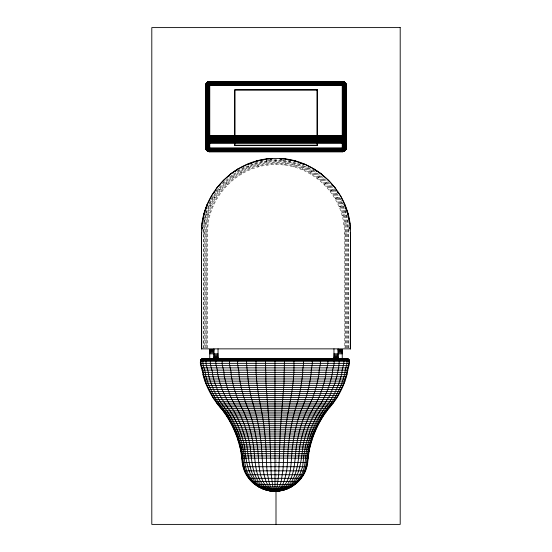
<?xml version="1.0" encoding="UTF-8"?>
<svg xmlns="http://www.w3.org/2000/svg" width="552" height="552" viewBox="0 0 552 552"><rect width="100%" height="100%" fill="white"/><g stroke="black" fill="none" stroke-linecap="round" stroke-linejoin="round"><path stroke-width="0.41" stroke-dasharray="2.76 2.07" d="M202.867 231.385L203.081 228.183M207.69 348.008L207.69 233.144C206.834 196.574 239.409 163.875 276 164.648C312.591 163.875 345.166 196.574 344.31 233.144L344.31 348.008M284.915 165.234L285.619 159.887M203.55 222.601L204.012 220.255M204.171 219.468L205.261 213.99M227.707 184.651L224.595 181.539C211.14 195.097 203.364 213.907 203.302 233.006L203.302 348.864M293.678 166.973L294.954 162.205M205.517 213.231L206.545 210.208M302.137 169.843L303.821 165.779L312.349 169.988L320.257 175.267L326.211 180.497M212.575 196.326L208.339 204.916L212.899 206.807M310.148 173.797L312.618 169.519L314.605 170.851M215.239 192.344L217.902 188.363L221.814 191.365M317.579 178.758L320.257 175.267M222.635 182.96L224.215 181.159M324.293 184.651L327.405 181.539C340.86 195.097 348.636 213.907 348.698 233.006L348.698 348.008M225.789 180.497C245.916 160.708 277.856 154.864 303.821 165.779M330.186 191.365L334.098 188.363M237.394 170.851L239.382 169.519L241.852 173.797M335.147 198.796L338.956 196.595M242.245 168.112L244.398 167.049M339.1 206.807L343.661 204.916L339.777 197.043M254.776 162.978L257.046 162.205L258.322 166.973M341.971 215.266L346.221 214.128M260.178 161.584L264.091 160.804M343.71 224.029L348.609 223.387M266.443 160.335L270.425 160.073M273.613 159.866L278.387 159.866M344.31 233.144L349.237 232.985M202.763 232.985L207.69 233.144M281.575 160.073L285.556 160.335M203.391 223.387L208.29 224.029M287.909 160.804L291.822 161.584M205.779 214.128L210.029 215.266M307.602 167.049L309.755 168.112M213.044 196.595L216.853 198.796M231.743 175.267L234.421 178.758M334.988 189.688L336.761 192.344M248.179 165.779L249.863 169.843M345.455 210.208L346.483 213.231M346.897 214.769L347.829 219.468M347.988 220.255L348.45 222.601M266.381 159.887L267.085 165.234M348.919 228.183L349.133 231.385M348.091 348.008L348.091 233.027C348.933 194.463 314.564 160.045 276 160.86C237.436 160.045 203.067 194.463 203.909 233.027L203.909 348.008M347.415 348.008L347.415 233.047C348.257 194.842 314.212 160.729 276 161.536C237.788 160.729 203.743 194.842 204.585 233.047L204.585 348.008M346.684 348.008L346.684 233.068C347.532 195.249 313.833 161.467 276 162.267C238.167 161.467 204.468 195.249 205.316 233.068L205.316 348.008M345.918 348.008L345.918 233.096C346.766 195.677 313.426 162.247 276 163.033C238.574 162.247 205.234 195.677 206.082 233.096L206.082 348.008M345.117 348.008L345.117 233.123C345.973 196.119 313.012 163.054 276 163.834C238.988 163.054 206.027 196.119 206.883 233.123L206.883 348.008M276 159.259L276 164.648M276 459.712L276 463.162M276 464.025L276 483.862"/><path stroke-width="0.83" d="M213.9 353.832L213.9 354.901L218.04 354.901M270.639 490.997L279.291 490.997C266.305 492.798 252.754 486.112 246.282 474.72C241.003 466.337 242.528 456.166 239.844 446.989C236.684 433.734 230.75 421.148 222.532 410.274C213.445 400.034 206.303 387.918 202.95 374.573C203.46 370.564 197.098 360.884 202.515 358.8M346.38 85.808C346.546 83.524 344.558 81.365 342.24 81.42L209.76 81.42C207.448 81.365 205.447 83.511 205.62 85.808M209.76 151.8L209.76 81.42L207.69 82.006L206.172 83.511L205.62 85.56L207.242 84.732L209.76 84.463L342.24 84.463L345.166 84.849L346.345 85.601L345.828 83.511L344.31 82.006L342.24 81.454L342.24 151.8L209.76 151.8C207.379 151.828 205.372 149.613 205.62 147.246M201.535 348.864L201.48 232.944C200.645 193.11 236.166 157.589 276 158.424C315.834 157.589 351.355 193.11 350.52 232.944L350.52 348.864L201.48 348.864M201.956 228.907L202.115 223.215M202.218 228.928L202.322 227.314M203.136 358.8C197.754 360.904 204.081 370.558 203.571 374.573C206.897 387.904 213.99 400.021 223.029 410.274C231.205 421.162 237.091 433.741 240.23 446.989C242.894 456.166 241.383 466.33 246.627 474.72C252.319 484.718 263.442 491.266 274.965 491.266C288.075 491.363 300.633 482.979 305.567 470.835C308.803 462.5 307.83 453.282 310.638 444.788C314.102 431.602 320.319 419.161 328.785 408.48C337.934 398.268 344.448 385.717 347.532 372.352C347.049 368.619 352.417 360.711 347.415 358.8M342.778 81.454L342.778 151.765L345.166 150.586L346.345 148.198L346.345 85.036L345.524 83.242L344.31 82.248L342.24 81.73L209.76 81.73L206.834 82.862L205.62 85.581L206.834 82.738L209.76 81.558L342.24 81.558L345.166 82.738L346.38 85.581M346.38 147.577L345.166 150.365L342.24 151.524L209.76 151.524L206.834 150.365L205.62 147.577M346.38 146.866C346.711 149.24 344.607 151.4 342.24 151.31L209.76 151.31C207.407 151.4 205.268 149.24 205.62 146.866M346.38 147.446L345.166 149.985L342.24 151.041L209.76 151.041L206.834 149.985L205.62 147.446M346.38 146.715C346.718 149.04 344.427 150.82 342.24 150.717L209.76 150.717C207.587 150.82 205.268 149.047 205.62 146.715M346.38 147.246C346.615 149.606 344.607 151.793 342.24 151.8M205.62 85.705L206.834 84.118L209.76 83.462L342.24 83.462L345.166 84.118L346.38 85.705L342.24 85.001L209.76 85.001C203.764 86.209 205.151 84.511 209.76 83.945L342.24 83.945L345.166 84.47L346.38 85.739M285.729 159.059L280.043 158.9M346.38 146.459L345.166 147.46L342.24 147.874L209.76 147.874L206.834 147.46L205.62 146.459M202.17 223.222L204.067 213.672L207.2 204.447L204.226 213.714L202.487 222.449M205.62 147.646L206.834 150.489L209.76 151.676L342.24 151.676L345.166 150.489L346.38 147.619L345.166 149.433L342.24 150.344L209.76 150.344L207.242 149.702L205.654 147.653L206.172 149.709L208.173 151.455L209.222 151.765L209.222 81.454M346.38 142.03L345.166 142.933L342.24 143.306L209.76 143.306L206.834 142.933L205.62 142.03M346.38 141.478L345.166 142.312L342.24 142.657L209.76 142.657L206.834 142.312L205.62 141.478M346.38 140.953L345.166 141.691L342.24 142.002L209.76 142.002L206.834 141.691L205.62 140.953M295.161 161.419L295.285 160.963M346.38 140.422L345.166 141.07L342.24 141.34L209.76 141.34L206.834 141.07L205.62 140.422M346.345 147.494L345.166 149.102L342.24 149.923L209.76 149.923L207.242 149.344L205.654 147.494M346.345 147.322L344.758 148.95L342.24 149.461L209.76 149.461L207.242 148.95L205.654 147.322M206.034 209.194L207.331 205.372M346.38 139.891L342.24 140.677L209.76 140.677L205.62 139.891M346.345 147.136L345.166 148.343L342.24 148.957L209.76 148.957L207.242 148.529L205.654 147.136M317.193 171.292L313.156 168.595L304.518 164.096M346.38 139.352L342.24 140.001L209.76 140.001L205.62 139.352M346.345 146.942L345.166 147.929L342.24 148.426L209.76 148.426L207.242 148.074L205.654 146.942M207.345 204.509L211.651 195.787L214.348 191.751M346.38 138.814L342.24 139.332L209.76 139.332L205.62 138.814M313.156 168.595L321.333 173.866M265.512 358.8L265.933 383.267L269.631 429.801L271.232 474.72L272.819 486.843L273.868 490.148L274.965 491.266C287.792 491.314 299.791 482.696 304.428 470.835C307.567 462.479 306.622 453.289 309.341 444.788C312.68 431.664 318.67 419.223 326.908 408.48C335.83 398.192 342.088 385.641 345.055 372.352C344.551 368.598 349.83 360.794 344.945 358.8M205.62 85.974L209.76 85.546L342.24 85.546L346.38 85.974M215.245 190.405L216.598 188.384M213.665 193.234L214.562 191.896M346.38 138.269L342.24 138.649L209.76 138.649L205.62 138.269M321.078 174.197L321.367 173.825M217.046 187.708L223.457 180.4L230.764 173.99M218.854 186.045L219.917 184.83M328.102 180.842L328.695 180.249M205.62 135.509L346.38 135.509M346.345 137.758L205.654 137.758M227.886 176.861L229.101 175.798M334.747 187.866L335.119 187.577M230.632 173.825L238.768 168.457L234.807 171.292M231.44 173.542L233.462 172.189M234.952 171.506L236.29 170.609M205.62 136.089L346.38 136.089M349.513 222.449L347.774 213.714L344.655 204.509L340.536 195.684M204.985 358.8C199.707 360.98 205.937 370.537 205.406 374.573C208.635 387.842 215.508 399.965 224.367 410.274C232.364 421.211 238.078 433.789 241.127 446.989C243.722 456.166 242.231 466.288 247.351 474.72C252.816 484.587 263.628 491.273 274.965 491.266L276.062 490.148L277.111 486.843L278.698 474.72L280.299 429.801L283.997 383.267L284.459 358.821M238.843 168.595L247.565 164.289L256.77 161.17L265.505 159.431M344.655 204.509L347.932 213.672L349.83 223.222M346.345 137.193L205.654 137.193M321.568 358.924L321.926 358.8M283.321 490.148C295.969 486.829 305.829 475.444 307.429 462.486C307.74 454.986 309.327 447.589 311.494 440.42C315.344 428.173 321.45 416.553 329.772 406.755C338.1 396.86 344.013 384.958 346.904 372.352C346.421 368.612 351.769 360.725 346.794 358.8M248.428 164.275L252.25 162.978M297.335 358.924L297.749 358.8M256.218 358.8C255.052 375.733 258.005 393.493 261.406 410.274C263.766 422.39 265.126 434.679 265.898 446.989C266.609 456.228 266.14 465.543 267.568 474.72C269.017 480.233 268.983 488.665 274.965 491.266C287.502 491.301 298.86 482.4 303.145 470.835C306.153 462.452 305.235 453.302 307.843 444.788C311.017 431.747 316.71 419.306 324.645 408.48C333.263 398.089 339.183 385.537 341.998 372.352C341.467 368.577 346.628 360.904 341.895 358.8M347.525 213.783L347.981 213.658M322.582 358.924L323.079 358.8M208.035 358.8C202.929 361.111 208.987 370.502 208.435 374.573C211.492 387.732 218.026 399.876 226.568 410.274C234.276 421.293 239.699 433.865 242.597 446.989C245.088 456.173 243.639 466.226 248.559 474.72C253.637 484.373 263.925 491.266 274.965 491.266C281.893 487.692 281.361 477.542 282.859 470.835C283.714 462.176 283.438 453.454 284.176 444.788C285.018 432.609 286.44 420.452 288.882 408.48C292.084 392.286 294.871 375.112 293.712 358.8M304.131 358.924L304.669 358.8M256.714 160.963L266.278 159.114M310.431 358.924L311.087 358.8M247.241 358.8L246.523 360.242L246.716 365.617L248.476 383.267L250.767 395.598L256.418 415.849L259.33 429.801L261.344 444.788L262.759 466.73L264.028 474.72L266.043 481.579L268.672 486.843L271.736 490.148L274.965 491.266L282.265 490.148L289.2 486.843L295.154 481.579L299.722 474.72L302.593 466.73L304.131 453.661L305.787 444.788L310.348 429.801L316.931 415.849L329.73 395.598L334.905 383.267L337.327 374.573L338.9 365.617L339.328 360.242L338.631 359.117L337.707 358.8M323.465 358.924L324.127 358.8M212.223 358.8C207.366 361.298 213.175 370.44 212.603 374.573C215.439 387.594 221.49 399.751 229.597 410.274C236.891 421.411 241.928 433.969 244.626 446.989C246.247 466.164 250.767 490.638 274.965 491.266C283.555 489.169 284.963 478.129 286.64 470.835C287.902 462.203 287.495 453.44 288.586 444.788C289.834 432.513 291.973 420.3 295.541 408.48C299.501 396.819 301.62 384.599 302.731 372.352C302.227 368.136 304.98 362.512 302.689 358.8M316.123 358.924L316.889 358.8M324.231 358.924L325.031 358.8M321.119 358.924L321.975 358.8M238.74 358.8C235.704 362.85 239.485 369.771 238.961 374.573C240.513 386.862 243.749 398.944 248.773 410.274C253.216 422.08 255.935 434.486 257.446 446.989C259.633 461.941 256.577 486.271 274.965 491.266C299.37 490.079 300.785 463.238 303.2 444.788C305.884 431.981 310.652 419.568 317.628 408.48C325.238 397.757 330.151 385.255 332.532 372.352C331.938 368.501 336.665 361.27 332.442 358.8M324.859 358.924L325.777 358.8M326.267 358.8L325.328 358.924C331.297 359.435 324.907 371.02 325.887 374.573C323.631 387.242 318.849 399.393 312.004 410.274C305.898 421.714 301.909 434.224 299.736 446.989C297.963 463.908 296.955 489.334 274.965 491.266C250.56 490.079 249.145 463.238 246.73 444.788C244.046 431.981 239.278 419.568 232.302 408.48C224.692 397.757 219.779 385.255 217.398 372.352C217.992 368.501 213.265 361.27 217.488 358.8M349.885 223.215L350.044 228.907M223.739 358.8C219.655 362.174 224.602 369.999 224.043 374.573C226.299 387.242 231.081 399.393 237.926 410.274C244.032 421.714 248.02 434.224 250.194 446.989C251.967 463.908 252.975 489.334 274.965 491.266C294.071 485.995 290.069 460.223 292.76 444.788C294.409 432.395 297.259 420.12 301.854 408.48C306.933 397.054 309.782 384.737 311.245 372.352C310.666 368.253 314.095 362.153 311.19 358.8M328.681 358.924L329.675 358.8M230.86 358.8C227.258 362.491 231.681 369.895 231.129 374.573C233.041 387.049 237.07 399.172 243.073 410.274C248.414 421.894 251.788 434.355 253.637 446.989C255.631 462.859 254.493 488.037 274.965 491.266C296.445 487.657 293.974 461.237 296.631 444.788C298.653 432.264 302.192 419.927 307.699 408.48C313.764 397.302 317.345 384.903 319.139 372.352C318.525 368.356 322.492 361.822 319.07 358.8M325.625 358.924L326.674 358.8M331.11 358.924L332.159 358.8M326.142 358.924L327.205 358.8M327.343 358.924L328.405 358.8M328.433 358.924L329.496 358.8M329.406 358.924L330.475 358.8M330.268 358.924L332.09 358.8M331.648 358.924L333.242 358.8M332.594 358.924L334.167 358.8M205.62 136.634L346.38 136.634M271.957 158.9L266.271 159.059M270.363 159.266L271.97 159.162M350.306 348.864L350.52 232.944M213.9 349.692L209.76 349.692L209.76 358.8M338.1 349.692L342.24 349.692L342.24 358.8M209.76 349.83L213.9 349.83M338.1 349.83L342.24 349.83M209.76 350.244L213.9 350.244M338.1 350.244L342.24 350.244M209.76 350.906L213.9 350.906M338.1 350.906L342.24 350.906M209.76 351.762L213.9 351.762M338.1 351.762L342.24 351.762M209.76 352.762L213.9 352.762M338.1 352.762L342.24 352.762M209.76 353.832L218.04 353.832M333.96 353.832L342.24 353.832M333.96 354.901L338.1 354.901M213.9 355.902L218.04 355.902M333.96 355.902L338.1 355.902M213.9 356.758L218.04 356.758M333.96 356.758L338.1 356.758M213.9 357.42L218.04 357.42M333.96 357.42L338.1 357.42M213.9 357.834L218.04 357.834M333.96 357.834L338.1 357.834M213.9 357.972L218.04 357.972L218.04 348.864M338.1 357.972L333.96 357.972L333.96 348.864M202.232 358.821L347.698 358.821M201.956 358.883L347.974 358.883M201.694 358.979L348.236 358.979M201.452 359.117L348.478 359.117M201.225 359.29L348.705 359.29M201.031 359.497L348.898 359.497M200.866 359.725L349.064 359.725M200.735 359.973L349.195 359.973M200.645 360.242L349.285 360.242M200.597 360.518L349.333 360.518M200.583 360.801L349.347 360.801M200.611 361.077L349.319 361.077M200.845 363.354L349.085 363.354M201.142 365.617L348.788 365.617M201.494 367.873L348.436 367.873M201.915 370.123L348.015 370.123M202.398 372.352L347.532 372.352M202.95 374.573L346.98 374.573M203.557 376.774L346.373 376.774M204.226 378.962L345.704 378.962M204.951 381.128L344.979 381.128M205.744 383.267L344.186 383.267M206.593 385.393L343.337 385.393M207.497 387.49L342.433 387.49M208.463 389.56L341.467 389.56M209.491 391.603L340.439 391.603M210.567 393.617L339.363 393.617M211.706 395.598L338.224 395.598M212.899 397.55L337.03 397.55M214.142 399.462L335.788 399.462M215.439 401.345L334.491 401.345M216.791 403.188L333.139 403.188M218.192 404.989L331.738 404.989M219.648 406.755L330.282 406.755M221.145 408.48L328.785 408.48M222.532 410.274L327.398 410.274M223.884 412.102L326.046 412.102M225.188 413.959L324.742 413.959M226.451 415.849L323.479 415.849M227.672 417.767L322.258 417.767M228.845 419.706L321.085 419.706M229.977 421.68L319.953 421.68M231.06 423.674L318.87 423.674M232.102 425.695L317.828 425.695M233.089 427.738L316.841 427.738M234.034 429.801L315.896 429.801M234.931 431.885L314.999 431.885M235.787 433.996L314.143 433.996M236.587 436.121L313.343 436.121M237.339 438.26L312.591 438.26M238.036 440.42L311.894 440.42M238.692 442.594L311.238 442.594M239.292 444.788L310.638 444.788M239.844 446.989L310.086 446.989M240.348 449.204L309.582 449.204M240.803 451.426L309.127 451.426M241.196 453.661L308.734 453.661M241.548 455.911L308.382 455.911M241.845 458.16L308.085 458.16M242.128 462.486L307.802 462.486M242.977 466.73L306.953 466.73M244.363 470.835L305.567 470.835M246.282 474.72L303.648 474.72M248.69 478.322L301.24 478.322M251.546 481.579L298.384 481.579M254.803 484.435L295.127 484.435M258.405 486.843L291.525 486.843M262.29 488.761L287.64 488.761M266.395 490.148L283.535 490.148M201.48 232.944L201.694 348.864M280.03 159.162L281.637 159.266M218.695 358.924L216.701 358.8L217.75 358.924M216.177 358.8L217.488 358.924M223.139 358.8L224.202 358.924M221.938 358.8L223.001 358.924M219.868 358.8L221.911 358.924M219.006 358.8L220.075 358.924M218.254 358.8L219.33 358.924M223.67 358.8L224.719 358.924M218.185 358.8L219.234 358.924M224.015 358.8L225.023 358.924L224.077 358.8M220.669 358.8L221.662 358.924M224.567 358.8L225.485 358.924M229.225 358.924L228.369 358.8L228.776 358.924M225.313 358.8L226.113 358.924M233.455 358.8L234.22 358.924M226.216 358.8L226.879 358.924M239.257 358.8L239.913 358.924M285.722 159.114L295.272 161.011M286.495 159.431L295.23 161.17L304.435 164.289M245.674 358.8L246.213 358.924M227.265 358.8L227.762 358.924M204.475 213.783L204.019 213.658M252.595 358.8L253.009 358.924M299.75 162.978L303.572 164.275M318.538 172.189L320.56 173.542M315.709 170.609L317.048 171.506M216.922 187.611L217.253 187.866M321.236 173.99L328.543 180.4L334.954 187.708M322.899 175.798L324.114 176.861M223.305 180.249L223.898 180.842M332.083 184.83L333.146 186.045M335.402 188.384L336.755 190.405M337.651 191.751L340.349 195.787M337.438 191.896L338.335 193.234M344.669 205.372L345.966 209.194M256.728 161.011L256.839 161.419M349.678 227.314L349.782 228.928M350.465 232.944L350.465 348.864M346.242 84.49L346.242 148.73M346.063 83.973L346.063 149.247M345.828 83.49L345.828 149.73M345.524 83.041L345.524 150.178M345.166 82.634L345.166 150.586M344.758 82.276L344.758 150.944M344.31 81.972L344.31 151.248M343.827 81.737L343.827 151.483M343.309 81.558L343.309 151.662M338.1 348.864L338.1 358.8M276 490.762L276 524.4M274.965 358.8L274.965 491.266M213.9 348.864L213.9 358.8M208.69 81.558L208.69 151.662M208.173 81.737L208.173 151.483M207.69 81.972L207.69 151.248M207.242 82.276L207.242 150.944M206.834 82.634L206.834 150.586M206.476 83.041L206.476 150.178M206.172 83.49L206.172 149.73M205.937 83.973L205.937 149.247M205.758 84.49L205.758 148.73M205.654 85.036L205.654 148.198M205.654 85.132L205.62 85.601L206.172 84.346L207.242 83.566L209.76 83.014L342.24 83.014L345.166 83.794L346.38 85.677L345.166 83.028L342.24 81.965L209.76 81.965L207.242 82.717L205.654 85.132M205.654 85.187L205.62 85.622L205.937 84.339L207.242 82.952L209.76 82.262L342.24 82.262L345.166 83.248L346.38 85.622L345.166 83.504L342.24 82.614L209.76 82.614L207.242 83.242L205.654 85.249M400.2 27.6L151.8 27.6L151.8 524.4L400.2 524.4L400.2 27.6M317.4 89.679L234.6 89.679L234.6 145.59L317.4 145.59L317.4 89.679M316.986 90.093L235.014 90.093L235.014 145.197L316.986 145.197L316.986 90.093"/></g></svg>
